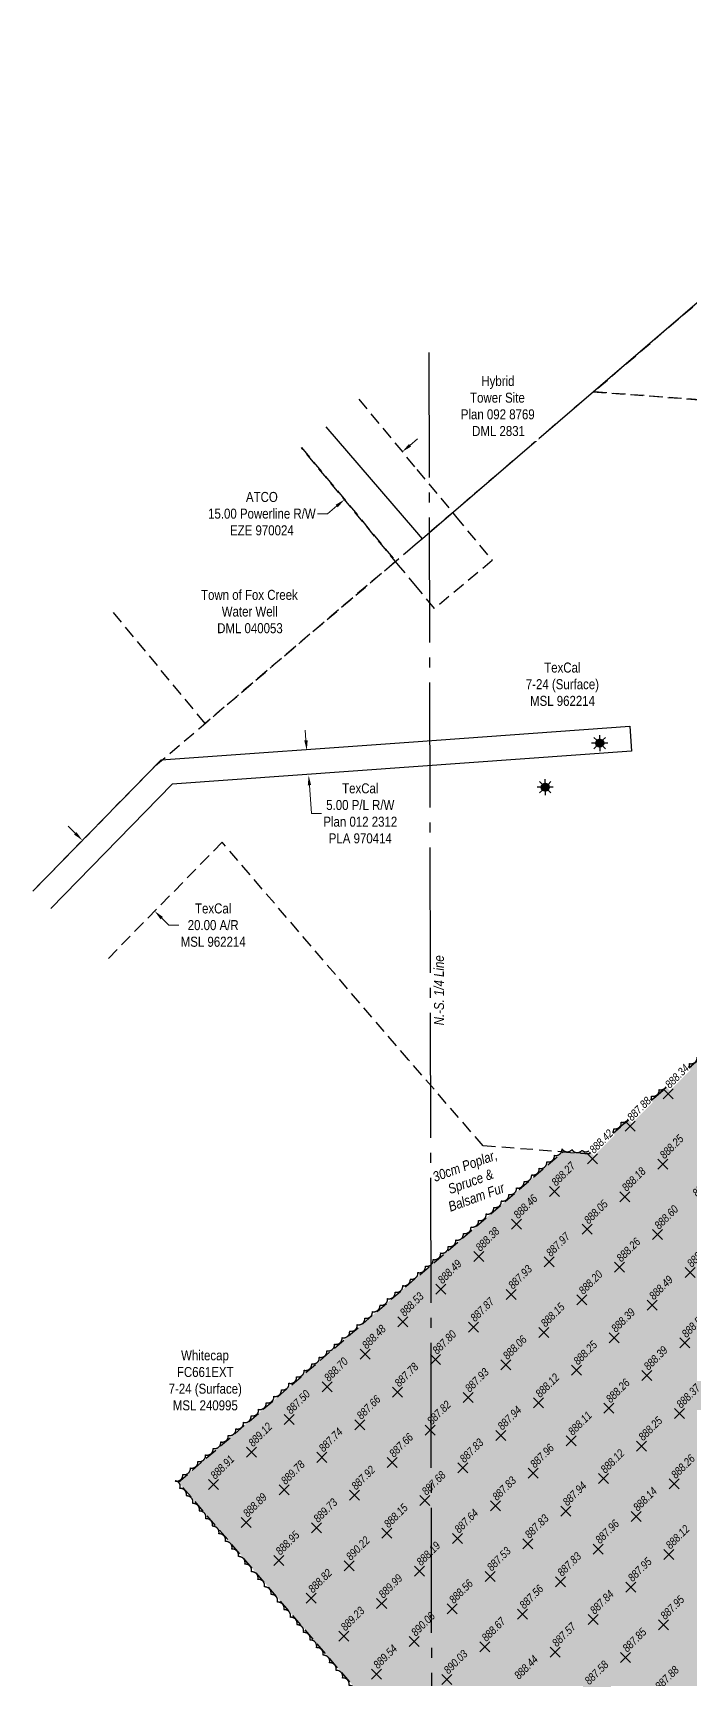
# Model space of a CAD drawing. Extents: x 507940 to 514253, y 6024270 to 6026836.
# Drawn here: x 510070 to 510727, y 6025190 to 6026836 of the extents above; entities that cross this region are included whole.
import ezdxf

# ---------------------------------------------------------------- set-up
doc = ezdxf.new("R2010")
doc.units = 0
doc.header["$LTSCALE"] = 5
doc.header["$PDMODE"] = 3
doc.header["$PDSIZE"] = 5
for name, pattern in [('0', [1, 1, 0]), ('foc-ACCESSROAD', [3.75, 2.5, -1.25]), ('foc-FLOWLINE', [3.75, 2.5, -1.25]), ('foc-QUARTERLINE', [33, 25, -3, 2, -3])]:
    doc.linetypes.add(name, pattern=pattern)
doc.layers.get('Defpoints').update_dxf_attribs({"color": 9})
for name, color, linetype in [('ABADATA-DRILL-T', 8, 'Continuous'), ('AS-ROADS', 254, 'Continuous'), ('C-WS', 13, 'foc-ACCESSROAD'), ('F-EZE', 190, 'foc-FLOWLINE'), ('F-RW', 190, 'Continuous'), ('F-WS', 190, 'foc-ACCESSROAD'), ('L-SECQ', 8, 'foc-QUARTERLINE'), ('P-PROPOSED-H', 21, 'Continuous'), ('T-BUSH', 110, '0'), ('T-BUSH-T', 110, 'Continuous')]:
    doc.layers.add(name, color=color, linetype=linetype)
for name, color, linetype, lineweight in [('C-WS-T', 13, 'Continuous', 9), ('F-AR-T', 190, 'Continuous', 9), ('F-EZE-T', 190, 'Continuous', 9), ('F-RW-T', 190, 'Continuous', 9), ('T-ELEVATION', 48, 'Continuous', 18), ('T-ELEVATION-T', 48, 'Continuous', 18)]:
    doc.layers.add(name, color=color, linetype=linetype, lineweight=lineweight)
doc.styles.add('80CG', font='ARIALN.TTF', dxfattribs={"height": 10})
doc.styles.add('80L', font='ARIALN.TTF', dxfattribs={"height": 10})
doc.styles.add('80LS', font='ARIALNI.TTF', dxfattribs={"height": 10})
doc.dimstyles.new('Compass 5 000', dxfattribs={"dimscale": 5, "dimtxt": 9, "dimasz": 2, "dimexe": 0.2, "dimexo": 0.0625, "dimgap": 0.5, "dimtad": 0, "dimtih": 1, "dimtoh": 1, "dimzin": 0, "dimdsep": 46, "dimtxsty": '80CG', "dimcen": 0.1, "dimse1": 1, "dimse2": 1, "dimclrd": 256, "dimclrt": 256, "dimaunit": 1, "dimadec": 4, "dimazin": 0, "dimtfac": 0.06, "dimtofl": 0, "dimtmove": 0, "dimatfit": 1, "dimfxl": 0.2, "dimtolj": 1, "dimtzin": 0, "dimlwd": -1, "dimarcsym": 0})

# ---------------------------------------------------------------- blocks, each defined once
blk = doc.blocks.new('*D470')
at = {"layer": 'Defpoints', "color": 0, "transparency": 16777216}
for p in [(510491.5, 6026129.9), (510346, 6026093.7), (510493.4, 6026105)]:
    blk.add_point(p, dxfattribs=at)
at = {"layer": 'F-RW-T', "transparency": 16777216}
for p, q in [((510343.3, 6026128.6), (510342.5, 6026138.6)), ((510346.8, 6026083.7), (510348.9, 6026055.5)), ((510348.9, 6026055.5), (510358.9, 6026055.5))]:
    blk.add_line(p, q, dxfattribs=at)
for points in [[(510345, 6026128.7), (510341.6, 6026128.5), (510344.1, 6026118.6)], [(510348.4, 6026083.9), (510345.1, 6026083.6), (510346, 6026093.7)]]:
    blk.add_solid(points, dxfattribs=at)
at = {"layer": 'F-RW-T', "transparency": 16777216, "insert": (510397.6, 6026055.5), "char_height": 10, "attachment_point": 5, "style": '80CG'}
blk.add_mtext('\\A1;TexCal\\P5.00 P/L R/W\\PPlan 012 2312\\PPLA 970414', dxfattribs=at)
blk = doc.blocks.new('GAS')
h = blk.add_hatch(color=255)
h.dxf.hatch_style = 1
edge = h.paths.add_edge_path()
edge.add_arc((0, 0), 0.9, 0, 360)
for p, q in [((-0.81, 0), (-1.62, 0)), ((-0.57, 0.57), (-1.14, 1.14)), ((0, 0.81), (0, 1.62)), ((0.57, 0.57), (1.14, 1.14)), ((1.62, 0), (0.81, 0)), ((-0.57, -0.57), (-1.14, -1.14)), ((0, -0.81), (0, -1.62)), ((1.14, -1.14), (0.57, -0.57))]:
    blk.add_line(p, q)
blk.add_circle((0, 0), 0.8)
blk = doc.blocks.new('*D518')
at = {"layer": 'Defpoints', "color": 0, "transparency": 16777216}
for p in [(510152.6, 6026062.1), (510224.8, 6025991.3), (510192, 6025957.8)]:
    blk.add_point(p, dxfattribs=at)
at = {"layer": 'F-AR-T', "transparency": 16777216}
for p, q in [((510112.6, 6026035.6), (510105.5, 6026042.6)), ((510199.1, 6025950.8), (510206.3, 6025943.8)), ((510206.3, 6025943.8), (510216.3, 6025943.8))]:
    blk.add_line(p, q, dxfattribs=at)
for points in [[(510113.8, 6026036.8), (510111.4, 6026034.4), (510119.8, 6026028.6)], [(510200.3, 6025952), (510197.9, 6025949.6), (510192, 6025957.8)]]:
    blk.add_solid(points, dxfattribs=at)
at = {"layer": 'F-AR-T', "transparency": 16777216, "insert": (510250.5, 6025943.8), "char_height": 10, "attachment_point": 5, "style": '80CG'}
blk.add_mtext('\\A1;TexCal\\P20.00 A/R\\PMSL 962214', dxfattribs=at)
blk = doc.blocks.new('*D523')
at = {"layer": 'Defpoints', "color": 0, "transparency": 16777216}
for p in [(510433.4, 6026424.4), (510375.7, 6026376.5), (510381.8, 6026369.2)]:
    blk.add_point(p, dxfattribs=at)
at = {"layer": 'F-EZE-T', "transparency": 16777216}
for p, q in [((510447.2, 6026423.4), (510454.9, 6026429.8)), ((510374.1, 6026362.8), (510364.8, 6026355.1)), ((510364.8, 6026355.1), (510354.8, 6026355.1))]:
    blk.add_line(p, q, dxfattribs=at)
for points in [[(510446.2, 6026424.7), (510448.3, 6026422.1), (510439.5, 6026417)], [(510373, 6026364.1), (510375.1, 6026361.5), (510381.8, 6026369.2)]]:
    blk.add_solid(points, dxfattribs=at)
at = {"layer": 'F-EZE-T', "transparency": 16777216, "insert": (510299.2, 6026355.1), "char_height": 10, "attachment_point": 5, "style": '80CG'}
blk.add_mtext('\\A1;\\A1;ATCO\\P15.00 Powerline R/W\\PEZE 970024', dxfattribs=at)

msp = doc.modelspace()

# ---------------------------------------------------------------- hatches: boundary and pattern name
at = {"layer": 'AS-ROADS'}
h = msp.add_hatch(color=256, dxfattribs=at)
h.dxf.hatch_style = 1
h.paths.add_polyline_path([(510662.858, 6025646.963), (510662.438, 6025635.627), (510691.214, 6025600.152), (510711.379, 6025573.284), (510754.906, 6025524.477), (510774.231, 6025502.437), (510786.203, 6025490.052), (510795.025, 6025477.248), (510812.285, 6025455.727), (510825.308, 6025443.762), (510843.582, 6025425.71), (510862.696, 6025425.29), (510871.098, 6025425.919), (510874.668, 6025428.648), (510875.719, 6025435.575), (510880.549, 6025441.873), (510924.659, 6025477.557), (510945.491, 6025494.481), (510975.165, 6025520.365), (510983.678, 6025528.79), (511005.442, 6025548.572), (511022.634, 6025562.119), (511041.914, 6025578.928), (511081.695, 6025612.989), (511106.021, 6025633.864), (511116.995, 6025643.773), (511133.939, 6025657.309), (511152.315, 6025674.881), (511157.075, 6025681.091), (511159.851, 6025686.904), (511153.77, 6025698.398), (511152.058, 6025705.46), (511145.58, 6025714.973), (511137.913, 6025722.24), (511132.756, 6025729.903), (511126.014, 6025737.301), (511107.76, 6025760.081), (511094.937, 6025776.728), (511082.355, 6025790.149), (511077.332, 6025797.812), (511073.101, 6025803.89), (511067.813, 6025808.91), (511062.922, 6025810.364), (511058.162, 6025810.1), (511053.403, 6025806.268), (511044.941, 6025798.87), (511028.548, 6025785.393), (511016.517, 6025778.787), (511011.109, 6025774.977), (510997.064, 6025792.853), (510983.946, 6025811.921), (510965.776, 6025831.292), (510952.382, 6025848.546), (510941.915, 6025860.596), (510933.037, 6025869.468), (510928.399, 6025872.911), (510923.497, 6025876.353), (510919.788, 6025877.942), (510914.488, 6025878.605), (510894.446, 6025857.539), (510879.341, 6025842.311), (510855.983, 6025822.957), (510820.317, 6025791.799), (510790.477, 6025767.259), (510750.695, 6025730.656), (510725.652, 6025708.41), (510711.739, 6025694.638), (510681.486, 6025665.976), (510672.74, 6025656.178)])
at = {"layer": 'P-PROPOSED-H'}
h = msp.add_hatch(color=256, dxfattribs=at)
h.dxf.hatch_style = 1
h.paths.add_polyline_path([(511461.228, 6025403.038), (511292.644, 6025269.239), (511215.637, 6025302.278), (510933.006, 6025050.196), (511009.551, 6025032.865), (510942.367, 6025013.25), (510942.42, 6024935.514), (510603.592, 6024935.282), (510215.711, 6025386.989), (510600.195, 6025717.101), (510626.235, 6025715.122), (511005.423, 6026040.676), (511013.464, 6026146.375), (510922.386, 6026252.439), (511547.259, 6026155.999)])

# ---------------------------------------------------------------- linework, layer by layer
at = {"layer": 'C-WS', "flags": 128}
msp.add_lwpolyline([(511696.677, 6026583.756), (511646.053, 6026140.685), (510922.418, 6026252.467), (510736.366, 6026469.077), (510630.946, 6026476.837), (510922.412, 6026727.317), (510831.176, 6026835.686)], dxfattribs=at)
msp.add_lwpolyline([(511461.228, 6025403.038), (511292.644, 6025269.239), (511215.637, 6025302.278), (510933.006, 6025050.196), (511009.551, 6025032.865), (510942.367, 6025013.25), (510942.42, 6024935.514), (510603.592, 6024935.282), (510215.711, 6025386.989), (510600.195, 6025717.101), (510626.235, 6025715.122), (511005.423, 6026040.676), (511013.464, 6026146.375), (510922.386, 6026252.439), (511547.259, 6026155.999), (511461.228, 6025403.038)], close=True, dxfattribs=at)
at = {"layer": 'F-EZE'}
msp.add_lwpolyline([(510396.137, 6026469.425), (510454.148, 6026399.371), (510492.907, 6026352.57), (510529.597, 6026308.263), (510471.819, 6026260.417), (510454.375, 6026281.471), (510435.89, 6026303.803), (510338.75, 6026421.11)], dxfattribs=at)
at = {"layer": 'F-RW', "flags": 128}
msp.add_lwpolyline([(510831.176, 6026835.686), (510922.412, 6026727.317), (510637.705, 6026482.778), (510490.822, 6026356.621), (510459.867, 6026330.033), (510452.187, 6026338.969), (510363.627, 6026442.055)], dxfattribs=at)
at = {"layer": 'F-RW'}
msp.add_lwpolyline([(510070.252, 6025977.887), (510198.377, 6026108.893), (510450.74, 6026126.995), (510666.988, 6026142.579), (510668.767, 6026117.637), (510450.788, 6026101.946), (510209.647, 6026084.648), (510088.142, 6025960.391)], dxfattribs=at)
at = {"layer": 'F-WS'}
for points in [[(510070.252, 6025977.887), (510192.933, 6026103.327), (510236.054, 6026140.024), (510426.505, 6026302.092), (510444.917, 6026317.759), (510452.567, 6026324.27), (510483.522, 6026350.858), (510630.405, 6026477.015), (510736.366, 6026469.077), (511013.464, 6026146.375), (511005.423, 6026040.676), (510626.235, 6025715.122), (510520.531, 6025723.158), (510445.902, 6025809.016), (510259.45, 6026026.68), (510142.452, 6025907.275)], [(510338.867, 6026421.209), (510432.96, 6026307.584), (510242.508, 6026145.516), (510147.574, 6026260.159)]]:
    msp.add_lwpolyline(points, dxfattribs=at)
at = {"layer": 'L-SECQ'}
msp.add_line((510466.152, 6026516.268), (510470.48, 6024270.284), dxfattribs=at)
at = {"layer": 'T-BUSH', "flags": 128}
msp.add_lwpolyline([(510179.937, 6024663.904, 0.52056705), (510189.932, 6024663.956, 0.52056705), (510199.926, 6024664.008, 0.52056705), (510209.921, 6024664.06, 0.52056705), (510219.915, 6024664.112, 0.52056705), (510229.91, 6024664.158, 0.52056705), (510239.904, 6024664.175, 0.52056705), (510249.899, 6024664.191, 0.52056705), (510259.894, 6024664.207, 0.52056705), (510269.888, 6024664.224, 0.52056705), (510279.883, 6024664.24, 0.52056705), (510289.877, 6024664.256, 0.52056705), (510299.872, 6024664.273, 0.52056705), (510309.867, 6024664.289, 0.52056705), (510319.861, 6024664.305, 0.52056705), (510329.856, 6024664.322, 0.52056705), (510339.851, 6024664.338, 0.52056705), (510349.845, 6024664.355, 0.52056705), (510359.84, 6024664.371, 0.52056705), (510369.834, 6024664.387, 0.52056705), (510379.829, 6024664.404, 0.52056705), (510389.824, 6024664.42, 0.52056705), (510399.818, 6024664.436, 0.52056705), (510409.813, 6024664.453, 0.52056705), (510419.808, 6024664.469, 0.52056705), (510429.802, 6024664.485, 0.52056705), (510439.797, 6024664.502, 0.52056705), (510449.791, 6024664.518, 0.52056705), (510459.786, 6024664.534, 0.52056705), (510469.781, 6024664.551, 0.52056705), (510479.775, 6024664.567, 0.52056705), (510489.77, 6024664.583, 0.52056705), (510499.765, 6024664.6, 0.52056705), (510509.759, 6024664.616, 0.52056705), (510519.754, 6024664.632, 0.52056705), (510529.748, 6024664.649, 0.52056705), (510539.743, 6024664.665, 0.52056705), (510549.738, 6024664.681, 0.52056705), (510559.732, 6024664.698, 0.52056705), (510569.727, 6024664.714, 0.52056705), (510579.722, 6024664.73, 0.52056705), (510589.716, 6024664.747, 0.52056705), (510599.711, 6024664.763, 0.52056705), (510609.705, 6024664.779, 0.52056705), (510619.7, 6024664.796, 0.52056705), (510629.695, 6024664.812, 0.52056705), (510639.689, 6024664.828, 0.52056705), (510649.684, 6024664.845, 0.52056705), (510659.679, 6024664.861, 0.52056705), (510669.673, 6024664.877, 0.52056705), (510679.668, 6024664.894, 0.52056705), (510689.663, 6024664.91, 0.52056705), (510699.657, 6024664.926, 0.52056705), (510709.652, 6024664.943, 0.52056705), (510719.646, 6024664.959, 0.52056705), (510729.641, 6024664.975, 0.52056705), (510739.636, 6024664.992, 0.52056705), (510749.63, 6024665.008, 0.52056705), (510759.625, 6024665.024, 0.52056705), (510769.62, 6024665.041, 0.52056705), (510779.614, 6024665.057, 0.52056705), (510789.609, 6024665.073, 0.52056705), (510799.603, 6024665.09, 0.52056705), (510809.598, 6024665.106, 0.52056705), (510819.593, 6024665.123, 0.52056705), (510829.587, 6024665.139, 0.52056705), (510839.582, 6024665.155, 0.52056705), (510849.577, 6024665.172, 0.52056705), (510859.571, 6024665.188, 0.52056705), (510869.566, 6024665.204, 0.52056705), (510879.56, 6024665.221, 0.52056705), (510888.061, 6024668.837, 0.52056705), (510896.369, 6024674.226, 0.52056705), (510905.199, 6024678.907, 0.52056705), (510914.03, 6024683.589, 0.52056705), (510922.86, 6024688.27, 0.52056705), (510930.734, 6024693.888, 0.52056705), (510935.225, 6024702.817, 0.52056705), (510939.714, 6024711.746, 0.52056705), (510939.714, 6024721.74, 0.52056705), (510939.715, 6024731.735, 0.52056705), (510939.715, 6024741.73, 0.52056705), (510939.716, 6024751.724, 0.52056705), (510939.716, 6024761.719, 0.52056705), (510939.716, 6024771.714, 0.52056705), (510939.717, 6024781.708, 0.52056705), (510939.717, 6024791.703, 0.52056705), (510939.718, 6024801.698, 0.52056705), (510939.718, 6024811.692, 0.52056705), (510939.718, 6024821.687, 0.52056705), (510939.719, 6024831.682, 0.52056705), (510939.719, 6024841.676, 0.52056705), (510939.72, 6024851.671, 0.52056705), (510939.72, 6024861.665, 0.52056705), (510939.72, 6024871.66, 0.52056705), (510939.721, 6024881.655, 0.52056705), (510939.721, 6024891.649, 0.52056705), (510939.722, 6024901.644, 0.52056705), (510939.722, 6024911.639, 0.52056705), (510939.722, 6024921.633, 0.52056705), (510939.723, 6024931.628, 0.52056705), (510930.549, 6024932.445, 0.52056705), (510920.555, 6024932.44, 0.52056705), (510910.56, 6024932.435, 0.52056705), (510900.566, 6024932.43, 0.52056705), (510890.571, 6024932.425, 0.52056705), (510880.576, 6024932.42, 0.52056705), (510870.582, 6024932.415, 0.52056705), (510860.587, 6024932.41, 0.52056705), (510850.592, 6024932.405, 0.52056705), (510840.598, 6024932.4, 0.52056705), (510830.603, 6024932.395, 0.52056705), (510820.608, 6024932.39, 0.52056705), (510810.614, 6024932.385, 0.52056705), (510800.619, 6024932.381, 0.52056705), (510790.624, 6024932.376, 0.52056705), (510780.63, 6024932.371, 0.52056705), (510770.635, 6024932.366, 0.52056705), (510760.641, 6024932.361, 0.52056705), (510750.646, 6024932.356, 0.52056705), (510740.651, 6024932.351, 0.52056705), (510730.657, 6024932.346, 0.52056705), (510720.662, 6024932.341, 0.52056705), (510710.667, 6024932.336, 0.52056705), (510700.673, 6024932.331, 0.52056705), (510690.678, 6024932.326, 0.52056705), (510680.683, 6024932.321, 0.52056705), (510670.689, 6024932.316, 0.52056705), (510660.694, 6024932.312, 0.52056705), (510650.7, 6024932.307, 0.52056705), (510640.705, 6024932.302, 0.52056705), (510630.71, 6024932.297, 0.52056705), (510620.716, 6024932.292, 0.52056705), (510610.721, 6024932.287, 0.52056705), (510601.245, 6024933.412, 0.52056705), (510594.734, 6024940.995, 0.52056705), (510588.223, 6024948.577, 0.52056705), (510581.711, 6024956.16, 0.52056705), (510575.2, 6024963.743, 0.52056705), (510568.689, 6024971.325, 0.52056705), (510562.178, 6024978.908, 0.52056705), (510555.667, 6024986.491, 0.52056705), (510549.155, 6024994.073, 0.52056705), (510542.644, 6025001.656, 0.52056705), (510536.133, 6025009.239, 0.52056705), (510529.622, 6025016.821, 0.52056705), (510523.11, 6025024.404, 0.52056705), (510516.599, 6025031.987, 0.52056705), (510510.088, 6025039.569, 0.52056705), (510503.577, 6025047.152, 0.52056705), (510497.065, 6025054.735, 0.52056705), (510490.554, 6025062.317, 0.52056705), (510484.043, 6025069.9, 0.52056705), (510477.532, 6025077.483, 0.52056705), (510471.021, 6025085.065, 0.52056705), (510464.509, 6025092.648, 0.52056705), (510457.998, 6025100.23, 0.52056705), (510451.487, 6025107.813, 0.52056705), (510444.976, 6025115.396, 0.52056705), (510438.464, 6025122.978, 0.52056705), (510431.953, 6025130.561, 0.52056705), (510425.442, 6025138.144, 0.52056705), (510418.931, 6025145.726, 0.52056705), (510412.42, 6025153.309, 0.52056705), (510405.908, 6025160.892, 0.52056705), (510399.397, 6025168.474, 0.52056705), (510392.886, 6025176.057, 0.52056705), (510386.375, 6025183.64, 0.52056705), (510379.863, 6025191.222, 0.52056705), (510373.352, 6025198.805, 0.52056705), (510366.841, 6025206.388, 0.52056705), (510360.33, 6025213.97, 0.52056705), (510353.818, 6025221.553, 0.52056705), (510347.307, 6025229.136, 0.52056705), (510340.796, 6025236.718, 0.52056705), (510334.285, 6025244.301, 0.52056705), (510327.774, 6025251.884, 0.52056705), (510321.262, 6025259.466, 0.52056705), (510314.751, 6025267.049, 0.52056705), (510308.24, 6025274.632, 0.52056705), (510301.729, 6025282.214, 0.52056705), (510295.217, 6025289.797, 0.52056705), (510288.706, 6025297.38, 0.52056705), (510282.195, 6025304.962, 0.52056705), (510275.684, 6025312.545, 0.52056705), (510269.173, 6025320.128, 0.52056705), (510262.661, 6025327.71, 0.52056705), (510256.15, 6025335.293, 0.52056705), (510249.639, 6025342.876, 0.52056705), (510243.128, 6025350.458, 0.52056705), (510236.616, 6025358.041, 0.52056705), (510230.105, 6025365.624, 0.52056705), (510223.594, 6025373.206, 0.52056705), (510217.083, 6025380.789, 0.52056705), (510212.544, 6025388.222, 0.52056705), (510220.127, 6025394.732, 0.52056705), (510227.71, 6025401.243, 0.52056705), (510235.293, 6025407.754, 0.52056705), (510242.876, 6025414.265, 0.52056705), (510250.459, 6025420.775, 0.52056705), (510258.042, 6025427.286, 0.52056705), (510265.625, 6025433.797, 0.52056705), (510273.209, 6025440.307, 0.52056705), (510280.792, 6025446.818, 0.52056705), (510288.375, 6025453.329, 0.52056705), (510295.958, 6025459.84, 0.52056705), (510303.541, 6025466.35, 0.52056705), (510311.124, 6025472.861, 0.52056705), (510318.707, 6025479.372, 0.52056705), (510326.29, 6025485.883, 0.52056705), (510333.873, 6025492.393, 0.52056705), (510341.456, 6025498.904, 0.52056705), (510349.039, 6025505.415, 0.52056705), (510356.623, 6025511.926, 0.52056705), (510364.206, 6025518.436, 0.52056705), (510371.789, 6025524.947, 0.52056705), (510379.372, 6025531.458, 0.52056705), (510386.955, 6025537.968, 0.52056705), (510394.538, 6025544.479, 0.52056705), (510402.121, 6025550.99, 0.52056705), (510409.704, 6025557.501, 0.52056705), (510417.287, 6025564.011, 0.52056705), (510424.87, 6025570.522, 0.52056705), (510432.453, 6025577.033, 0.52056705), (510440.036, 6025583.544, 0.52056705), (510447.62, 6025590.054, 0.52056705), (510455.203, 6025596.565, 0.52056705), (510462.786, 6025603.076, 0.52056705), (510470.369, 6025609.586, 0.52056705), (510477.952, 6025616.097, 0.52056705), (510485.535, 6025622.608, 0.52056705), (510493.118, 6025629.119, 0.52056705), (510500.701, 6025635.629, 0.52056705), (510508.284, 6025642.14, 0.52056705), (510515.867, 6025648.651, 0.52056705), (510523.45, 6025655.162, 0.52056705), (510531.034, 6025661.672, 0.52056705), (510538.617, 6025668.183, 0.52056705), (510546.2, 6025674.694, 0.52056705), (510553.783, 6025681.204, 0.52056705), (510561.366, 6025687.715, 0.52056705), (510568.949, 6025694.226, 0.52056705), (510576.532, 6025700.737, 0.52056705), (510584.115, 6025707.247, 0.52056705), (510591.698, 6025713.758, 0.52056705), (510599.312, 6025720.175, 0.52056705), (510609.278, 6025719.418, 0.52056705), (510619.244, 6025718.66, 0.52056705), (510628.257, 6025720.809, 0.52056705), (510635.84, 6025727.32, 0.52056705), (510643.423, 6025733.83, 0.52056705), (510651.006, 6025740.341, 0.52056705), (510658.59, 6025746.852, 0.52056705), (510666.173, 6025753.362, 0.52056705), (510673.756, 6025759.873, 0.52056705), (510681.339, 6025766.383, 0.52056705), (510688.922, 6025772.894, 0.52056705), (510696.506, 6025779.405, 0.52056705), (510704.089, 6025785.915, 0.52056705), (510711.672, 6025792.426, 0.52056705), (510719.255, 6025798.936, 0.52056705), (510726.838, 6025805.447, 0.52056705), (510734.421, 6025811.958, 0.52056705), (510742.005, 6025818.468, 0.52056705), (510749.588, 6025824.979, 0.52056705), (510757.171, 6025831.489, 0.52056705), (510764.754, 6025838, 0.52056705), (510772.337, 6025844.511, 0.52056705), (510779.921, 6025851.021, 0.52056705), (510787.504, 6025857.532, 0.52056705), (510795.087, 6025864.042, 0.52056705), (510802.67, 6025870.553, 0.52056705), (510810.253, 6025877.064, 0.52056705), (510817.837, 6025883.574, 0.52056705), (510825.42, 6025890.085, 0.52056705), (510833.003, 6025896.596, 0.52056705), (510840.586, 6025903.106, 0.52056705), (510848.169, 6025909.617, 0.52056705), (510855.753, 6025916.127, 0.52056705), (510863.336, 6025922.638, 0.52056705), (510870.919, 6025929.149, 0.52056705), (510878.502, 6025935.659, 0.52056705), (510886.085, 6025942.17, 0.52056705), (510893.669, 6025948.68, 0.52056705), (510901.252, 6025955.191, 0.52056705), (510908.835, 6025961.702, 0.52056705), (510916.418, 6025968.212, 0.52056705), (510924.001, 6025974.723, 0.52056705), (510931.585, 6025981.233, 0.52056705), (510939.168, 6025987.744, 0.52056705), (510946.751, 6025994.255, 0.52056705), (510954.334, 6026000.765, 0.52056705), (510961.917, 6026007.276, 0.52056705), (510969.501, 6026013.786, 0.52056705), (510977.084, 6026020.297, 0.52056705), (510984.667, 6026026.808, 0.52056705), (510992.25, 6026033.318, 0.52056705), (510999.833, 6026039.829, 0.52056705), (511003.016, 6026048.567, 0.52056705), (511003.774, 6026058.533, 0.52056705), (511004.532, 6026068.499, 0.52056705), (511005.291, 6026078.465, 0.52056705), (511006.049, 6026088.43, 0.52056705), (511006.807, 6026098.396, 0.52056705), (511007.565, 6026108.362, 0.52056705), (511008.323, 6026118.328, 0.52056705), (511009.081, 6026128.294, 0.52056705), (511009.839, 6026138.26, 0.52056705), (511008.51, 6026147.541, 0.52056705), (511001.999, 6026155.124, 0.52056705), (510995.487, 6026162.707, 0.52056705), (510988.976, 6026170.289, 0.52056705), (510982.465, 6026177.872, 0.52056705), (510975.954, 6026185.455, 0.52056705), (510969.442, 6026193.037, 0.52056705), (510962.931, 6026200.62, 0.52056705), (510956.42, 6026208.203, 0.52056705), (510949.909, 6026215.785, 0.52056705), (510943.398, 6026223.368, 0.52056705), (510936.886, 6026230.951, 0.52056705), (510930.375, 6026238.533, 0.52056705), (510923.768, 6026246.228, 0.52056705)], format="xyb", dxfattribs=at)
at = {"layer": 'T-ELEVATION'}
for p in [(510705.429, 6025775.321, 4440.021), (510667.556, 6025742.769, 4437.722), (510629.682, 6025710.217, 4440.421), (510700.108, 6025704.896, 4439.571), (510591.809, 6025677.666, 4439.671), (510662.234, 6025672.344, 4439.221), (510553.935, 6025645.064, 4440.62), (510624.36, 6025639.742, 4438.571), (510694.786, 6025634.42, 4441.32), (510516.012, 6025612.512, 4440.221), (510586.487, 6025607.19, 4438.171), (510656.912, 6025601.868, 4439.621), (510727.388, 6025596.547, 4442.47), (510478.138, 6025579.96, 4440.77), (510548.613, 6025574.639, 4437.971), (510619.039, 6025569.317, 4439.321), (510689.464, 6025563.995, 4440.77), (510440.264, 6025547.409, 4440.97), (510510.69, 6025542.087, 4437.672), (510581.165, 6025536.765, 4439.071), (510651.59, 6025531.443, 4440.271), (510402.391, 6025514.807, 4440.72), (510722.066, 6025526.121, 4441.12), (510472.816, 6025509.485, 4437.322), (510543.291, 6025504.213, 4438.621), (510613.717, 6025498.891, 4439.571), (510364.517, 6025482.255, 4441.82), (510684.142, 6025493.569, 4440.271), (510434.942, 6025476.933, 4437.222), (510505.368, 6025471.611, 4437.971), (510575.843, 6025466.29, 4438.921), (510326.594, 6025449.703, 4435.822), (510646.268, 6025460.968, 4439.621), (510716.744, 6025455.646, 4440.171), (510397.069, 6025444.382, 4436.622), (510467.494, 6025439.06, 4437.422), (510537.97, 6025433.738, 4438.021), (510288.72, 6025417.152, 4443.919), (510608.395, 6025428.416, 4438.871), (510678.82, 6025423.094, 4439.571), (510359.195, 6025411.83, 4437.022), (510429.621, 6025406.508, 4436.622), (510500.046, 6025401.186, 4437.472), (510250.846, 6025384.6, 4442.87), (510570.521, 6025395.864, 4438.121), (510640.947, 6025390.542, 4438.921), (510711.422, 6025385.221, 4439.621), (510321.322, 6025379.278, 4447.218), (510391.747, 6025373.956, 4437.921), (510462.172, 6025368.634, 4436.722), (510532.648, 6025363.313, 4437.472), (510603.073, 6025357.991, 4438.021), (510673.548, 6025352.669, 4439.021), (510283.398, 6025346.676, 4442.77), (510353.873, 6025341.354, 4446.968), (510424.299, 6025336.033, 4439.071), (510494.774, 6025330.711, 4436.522), (510565.199, 6025325.439, 4437.472), (510635.625, 6025320.117, 4438.121), (510706.1, 6025314.795, 4438.921), (510316, 6025308.803, 4443.07), (510386.425, 6025303.481, 4449.417), (510456.851, 6025298.159, 4439.271), (510527.326, 6025292.837, 4435.972), (510597.751, 6025287.515, 4437.472), (510668.227, 6025282.194, 4438.071), (510348.552, 6025270.929, 4442.42), (510418.977, 6025265.607, 4448.268), (510489.452, 6025260.285, 4441.12), (510559.878, 6025254.964, 4436.122), (510630.303, 6025249.642, 4437.522), (510381.103, 6025233.056, 4444.469), (510700.778, 6025244.32, 4438.071), (510451.529, 6025227.734, 4448.617), (510522.004, 6025222.412, 4441.67), (510592.429, 6025217.09, 4436.172), (510662.905, 6025211.768, 4437.572), (510413.655, 6025195.182, 4446.018), (510484.13, 6025189.86, 4448.467)]:
    msp.add_point(p, dxfattribs=at)

# ---------------------------------------------------------------- block references
at = {"layer": 'ABADATA-DRILL-T', "xscale": 4.997320099999991, "yscale": 4.997320099999991, "zscale": 4.997320099999991}
for p in [(510636.978, 6026125.738), (510582.527, 6026081.705)]:
    msp.add_blockref('GAS', p, dxfattribs=at)

# ---------------------------------------------------------------- texts
at = {"layer": 'C-WS-T', "insert": (510205.669, 6025518.802), "char_height": 10, "attachment_point": 1, "style": '80L'}
msp.add_mtext_dynamic_manual_height_columns('\\pi12.75464;Whitecap\\P\\pi8.57319;FC661EXT \\P\\pi0.31262;7-24 (Surface)\\P\\pi4.49748;MSL 240995', width=72.6307, gutter_width=50.027, heights=[0], dxfattribs=at)
at = {"layer": 'F-RW-T', "char_height": 9.99464, "attachment_point": 1, "style": '80L'}
for s, width, insert in [('\\pi0.19314;Town of Fox Creek\\P\\pi20.89146;Water Well\\P\\pi16.3066;DML 040053', 96.77389, (510238.189, 6026278.984)), ('\\pi18.72345;TexCal \\P\\pi0.31245;7-24 (Surface)\\P\\pi4.53938;MSL 962214', 72.59177, (510562.798, 6026206.314))]:
    msp.add_mtext_dynamic_manual_height_columns(s, width=width, gutter_width=100.054, heights=[0], dxfattribs=dict(at, insert=insert))
at = {"layer": 'L-SECQ', "insert": (510471.345, 6025843.35), "char_height": 9.99464, "attachment_point": 1, "rotation": 90.11042, "style": '80L'}
msp.add_mtext_dynamic_manual_height_columns('\\A1;\\pi0.32607;{\\fArial Narrow|b0|i1|c0|p34;N.-S. 1/4 Line}', width=69.8306, gutter_width=49.973, heights=[0], dxfattribs=at)
at = {"layer": 'T-BUSH-T', "insert": (510500.525, 6025707.98), "char_height": 9.99464, "width": 66.39454, "attachment_point": 2, "rotation": 20, "style": '80LS'}
msp.add_mtext('30cm Poplar,\\PSpruce & \\PBalsam Fur', dxfattribs=at)
at = {"layer": 'T-ELEVATION-T', "char_height": 8, "width": 27, "attachment_point": 1, "rotation": 44.999991, "style": '80LS', "bg_fill": 1, "box_fill_scale": 1.15, "bg_fill_transparency": 0}
for s, insert, bg_fill_color in [('888.25', (510696.152, 6025715.297), 21), ('888.27', (510587.853, 6025688.067), 21), ('888.18', (510658.278, 6025682.745), 21), ('888.63', (510728.753, 6025677.423), 254), ('888.46', (510549.979, 6025655.465), 21), ('888.05', (510620.404, 6025650.143), 21), ('888.60', (510690.83, 6025644.822), 254), ('888.38', (510512.056, 6025622.914), 21), ('887.97', (510582.531, 6025617.592), 21), ('888.26', (510652.956, 6025612.27), 21), ('888.83', (510723.432, 6025606.948), 254), ('888.49', (510474.182, 6025590.362), 21), ('887.93', (510544.657, 6025585.04), 21), ('888.20', (510615.083, 6025579.718), 21), ('888.49', (510685.508, 6025574.396), 21), ('888.53', (510436.308, 6025557.81), 21), ('887.87', (510506.734, 6025552.488), 21), ('888.15', (510577.209, 6025547.166), 21), ('888.39', (510647.634, 6025541.845), 21), ('888.56', (510718.11, 6025536.523), 21), ('888.48', (510398.435, 6025525.208), 21), ('887.80', (510468.86, 6025519.886), 21), ('888.06', (510539.335, 6025514.615), 21), ('888.25', (510609.761, 6025509.293), 21), ('888.39', (510680.186, 6025503.971), 21), ('888.70', (510360.561, 6025492.657), 21), ('887.78', (510430.987, 6025487.335), 21), ('887.93', (510501.412, 6025482.013), 21), ('888.12', (510571.887, 6025476.691), 21), ('888.26', (510642.313, 6025471.369), 21), ('888.37', (510712.788, 6025466.047), 21), ('887.50', (510322.638, 6025460.105), 21), ('887.66', (510393.113, 6025454.783), 21), ('887.82', (510463.538, 6025449.461), 21), ('887.94', (510534.014, 6025444.139), 21), ('888.11', (510604.439, 6025438.817), 21), ('888.25', (510674.864, 6025433.496), 21), ('889.12', (510284.764, 6025427.553), 21), ('887.74', (510355.239, 6025422.231), 21), ('887.66', (510425.665, 6025416.909), 21), ('887.83', (510496.09, 6025411.588), 21), ('887.96', (510566.565, 6025406.266), 21), ('888.12', (510636.991, 6025400.944), 21), ('888.91', (510246.89, 6025395.001), 21), ('889.78', (510317.366, 6025389.679), 21), ('887.92', (510387.791, 6025384.358), 21), ('888.26', (510707.466, 6025395.622), 21), ('887.68', (510458.216, 6025379.036), 21), ('887.83', (510528.692, 6025373.714), 21), ('887.94', (510599.117, 6025368.392), 21), ('888.89', (510279.442, 6025357.078), 21), ('889.73', (510349.918, 6025351.756), 21), ('888.14', (510669.592, 6025363.07), 21), ('888.15', (510420.343, 6025346.434), 21), ('887.64', (510490.818, 6025341.112), 21), ('887.83', (510561.244, 6025335.84), 21), ('888.95', (510312.044, 6025319.204), 21), ('887.96', (510631.669, 6025330.519), 21), ('888.12', (510702.144, 6025325.197), 21), ('890.22', (510382.469, 6025313.882), 21), ('888.19', (510452.895, 6025308.56), 21), ('887.53', (510523.37, 6025303.239), 21), ('887.83', (510593.795, 6025297.917), 21), ('887.95', (510664.271, 6025292.595), 21), ('888.82', (510344.596, 6025281.331), 21), ('889.99', (510415.021, 6025276.009), 21), ('888.56', (510485.496, 6025270.687), 21), ('887.56', (510555.922, 6025265.365), 21), ('887.84', (510626.347, 6025260.043), 21), ('887.95', (510696.822, 6025254.721), 21), ('889.23', (510377.147, 6025243.457), 21), ('890.06', (510447.573, 6025238.135), 21), ('888.67', (510518.048, 6025232.813), 21), ('887.57', (510588.473, 6025227.491), 21), ('887.85', (510658.949, 6025222.17), 21), ('889.54', (510409.699, 6025205.583), 21), ('890.03', (510480.174, 6025200.262), 21), ('888.44', (510550.6, 6025194.94), 21), ('887.58', (510621.025, 6025189.618), 21), ('887.88', (510691.5, 6025184.296), 21)]:
    msp.add_mtext(s, dxfattribs=dict(at, insert=insert, bg_fill_color=bg_fill_color))

# ---------------------------------------------------------------- dimensions: what is measured, and where the dimension line sits
at = {"layer": 'F-AR-T'}
dim = msp.add_linear_dim(base=(510191.967, 6025957.808), p1=(510152.574, 6026062.06), p2=(510224.786, 6025991.304), angle=315.58358, text='TexCal\\P20.00 A/R\\PMSL 962214', dimstyle='Compass 5 000', dxfattribs=at)
dim.commit()
dim.dimension.update_dxf_attribs({"geometry": '*D518', "text_midpoint": (510250.526, 6025943.811), "dimtype": 161})
at = {"layer": 'F-EZE-T'}
dim = msp.add_linear_dim(base=(510381.769, 6026369.16), p1=(510433.43, 6026424.391), p2=(510375.653, 6026376.546), angle=219.627922, text='\\A1;ATCO\\P15.00 Powerline R/W\\PEZE 970024', dimstyle='Compass 5 000', dxfattribs=at)
dim.commit()
dim.dimension.update_dxf_attribs({"geometry": '*D523', "text_midpoint": (510299.218, 6026355.149), "dimtype": 161})
at = {"layer": 'F-RW-T'}
dim = msp.add_linear_dim(base=(510345.985, 6026093.716), p1=(510491.467, 6026129.949), p2=(510493.382, 6026105.049), angle=274.396673, text='TexCal\\P5.00 P/L R/W\\PPlan 012 2312\\PPLA 970414', dimstyle='Compass 5 000', override={"dimtfill": 0}, dxfattribs=at)
dim.commit()
dim.dimension.update_dxf_attribs({"geometry": '*D470', "text_midpoint": (510397.62, 6026055.55), "dimtype": 161})

# ---------------------------------------------------------------- next in the draw order: texts
at = {"layer": 'F-RW-T', "insert": (510497.635, 6026492.753), "char_height": 9.99464, "attachment_point": 1, "style": '80L', "bg_fill": 2}
msp.add_mtext_dynamic_manual_height_columns('\\pi21.03804;Hybrid\\P\\pi9.75146;Tower Site\\P\\pi0.49312;Plan 092 8769\\P\\pi11.79674;DML 2831', width=73.43715, gutter_width=100.054, heights=[0], dxfattribs=at)
at = {"layer": 'T-ELEVATION-T', "char_height": 8, "width": 27, "attachment_point": 1, "rotation": 44.999991, "style": '80LS', "bg_fill": 3, "box_fill_scale": 1.15, "bg_fill_color": 256, "bg_fill_transparency": 0}
for s, insert in [('888.34', (510701.474, 6025785.722)), ('887.88', (510663.6, 6025753.171)), ('888.42', (510625.726, 6025720.619))]:
    msp.add_mtext(s, dxfattribs=dict(at, insert=insert))

doc.saveas('drawing.dxf')
